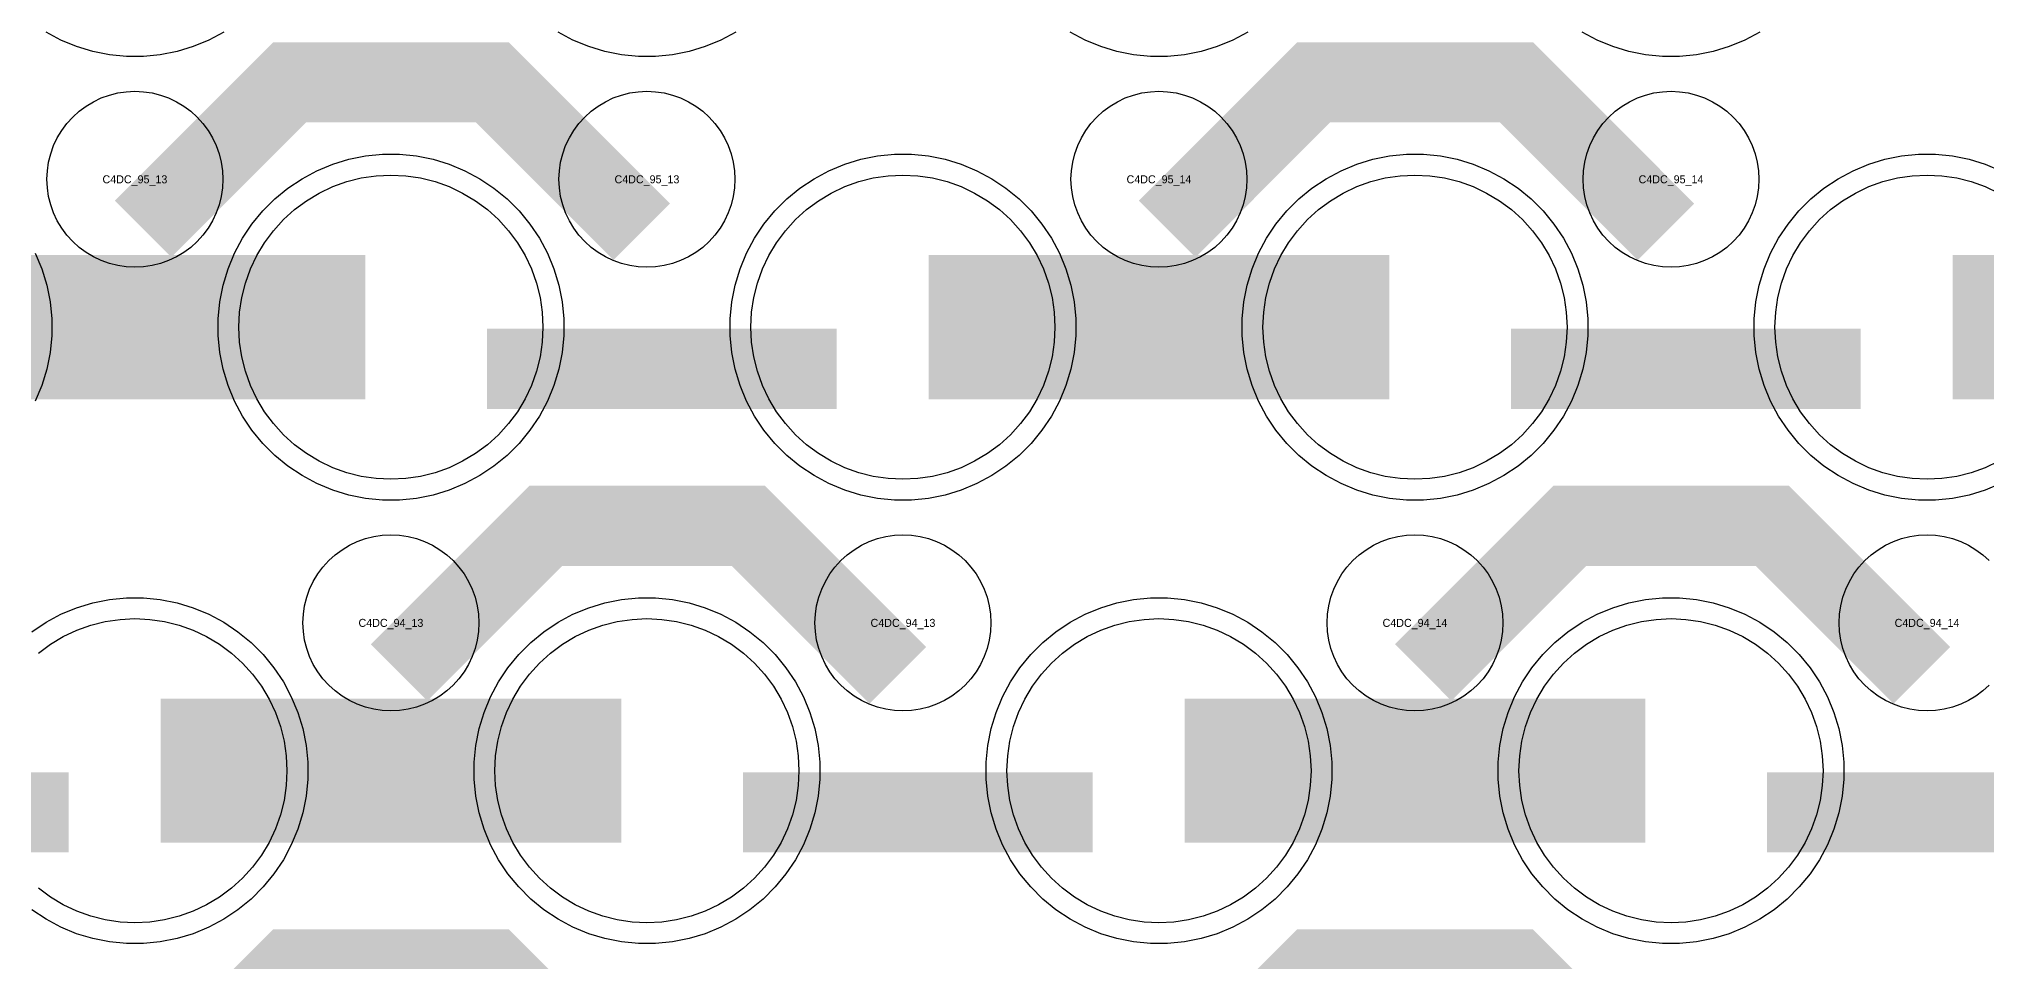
# Model space of a CAD drawing. Extents: x -11880 to 11880, y -14992 to 14992.
# Drawn here: x -7870 to -7262, y -1874 to -1586 of the extents above; entities that cross this region are included whole.
import ezdxf
from ezdxf.enums import TextEntityAlignment as Align

# ---------------------------------------------------------------- set-up
doc = ezdxf.new("R2010")
doc.units = 0
doc.header["$MEASUREMENT"] = 0
for name, color, linetype in [('GDS_775_DT_237', 138, 'CONTINUOUS'), ('RDL1_FS', 34, 'CONTINUOUS'), ('RDL_BS', 160, 'CONTINUOUS')]:
    doc.layers.add(name, color=color, linetype=linetype)

msp = doc.modelspace()

# ---------------------------------------------------------------- linework, layer by layer
at = {"layer": 'RDL1_FS'}
for points in [[(-7760, -1723.489), (-7764.657, -1723.26), (-7769.268, -1722.576), (-7773.791, -1721.444), (-7778.181, -1719.872), (-7782.395, -1717.88), (-7786.395, -1715.482), (-7790.14, -1712.704), (-7793.594, -1709.574), (-7796.724, -1706.12), (-7799.502, -1702.375), (-7801.9, -1698.375), (-7803.892, -1694.161), (-7805.464, -1689.771), (-7806.596, -1685.248), (-7807.28, -1680.637), (-7807.509, -1675.98), (-7807.28, -1671.323), (-7806.596, -1666.712), (-7805.464, -1662.189), (-7803.892, -1657.799), (-7801.9, -1653.585), (-7799.502, -1649.585), (-7796.724, -1645.84), (-7793.594, -1642.386), (-7790.14, -1639.256), (-7786.395, -1636.478), (-7782.395, -1634.08), (-7778.181, -1632.088), (-7773.791, -1630.516), (-7769.268, -1629.384), (-7764.657, -1628.7), (-7760, -1628.471), (-7755.343, -1628.7), (-7750.732, -1629.384), (-7746.209, -1630.516), (-7741.819, -1632.088), (-7737.605, -1634.08), (-7733.605, -1636.478), (-7729.86, -1639.256), (-7726.406, -1642.386), (-7723.276, -1645.84), (-7720.498, -1649.585), (-7718.1, -1653.585), (-7716.108, -1657.799), (-7714.536, -1662.189), (-7713.404, -1666.712), (-7712.72, -1671.323), (-7712.491, -1675.98), (-7712.72, -1680.637), (-7713.404, -1685.248), (-7714.536, -1689.771), (-7716.108, -1694.161), (-7718.1, -1698.375), (-7720.498, -1702.375), (-7723.276, -1706.12), (-7726.406, -1709.574), (-7729.86, -1712.704), (-7733.605, -1715.482), (-7737.605, -1717.88), (-7741.819, -1719.872), (-7746.209, -1721.444), (-7750.732, -1722.576), (-7755.343, -1723.26)], [(-7600, -1723.489), (-7604.657, -1723.26), (-7609.268, -1722.576), (-7613.791, -1721.444), (-7618.181, -1719.872), (-7622.395, -1717.88), (-7626.395, -1715.482), (-7630.14, -1712.704), (-7633.594, -1709.574), (-7636.724, -1706.12), (-7639.502, -1702.375), (-7641.9, -1698.375), (-7643.892, -1694.161), (-7645.464, -1689.771), (-7646.596, -1685.248), (-7647.28, -1680.637), (-7647.509, -1675.98), (-7647.28, -1671.323), (-7646.596, -1666.712), (-7645.464, -1662.189), (-7643.892, -1657.799), (-7641.9, -1653.585), (-7639.502, -1649.585), (-7636.724, -1645.84), (-7633.594, -1642.386), (-7630.14, -1639.256), (-7626.395, -1636.478), (-7622.395, -1634.08), (-7618.181, -1632.088), (-7613.791, -1630.516), (-7609.268, -1629.384), (-7604.657, -1628.7), (-7600, -1628.471), (-7595.343, -1628.7), (-7590.732, -1629.384), (-7586.209, -1630.516), (-7581.819, -1632.088), (-7577.605, -1634.08), (-7573.605, -1636.478), (-7569.86, -1639.256), (-7566.406, -1642.386), (-7563.276, -1645.84), (-7560.498, -1649.585), (-7558.1, -1653.585), (-7556.108, -1657.799), (-7554.536, -1662.189), (-7553.404, -1666.712), (-7552.72, -1671.323), (-7552.491, -1675.98), (-7552.72, -1680.637), (-7553.404, -1685.248), (-7554.536, -1689.771), (-7556.108, -1694.161), (-7558.1, -1698.375), (-7560.498, -1702.375), (-7563.276, -1706.12), (-7566.406, -1709.574), (-7569.86, -1712.704), (-7573.605, -1715.482), (-7577.605, -1717.88), (-7581.819, -1719.872), (-7586.209, -1721.444), (-7590.732, -1722.576), (-7595.343, -1723.26)], [(-7440, -1723.489), (-7444.657, -1723.26), (-7449.268, -1722.576), (-7453.791, -1721.444), (-7458.181, -1719.872), (-7462.395, -1717.88), (-7466.395, -1715.482), (-7470.14, -1712.704), (-7473.594, -1709.574), (-7476.724, -1706.12), (-7479.502, -1702.375), (-7481.9, -1698.375), (-7483.892, -1694.161), (-7485.464, -1689.771), (-7486.596, -1685.248), (-7487.28, -1680.637), (-7487.509, -1675.98), (-7487.28, -1671.323), (-7486.596, -1666.712), (-7485.464, -1662.189), (-7483.892, -1657.799), (-7481.9, -1653.585), (-7479.502, -1649.585), (-7476.724, -1645.84), (-7473.594, -1642.386), (-7470.14, -1639.256), (-7466.395, -1636.478), (-7462.395, -1634.08), (-7458.181, -1632.088), (-7453.791, -1630.516), (-7449.268, -1629.384), (-7444.657, -1628.7), (-7440, -1628.471), (-7435.343, -1628.7), (-7430.732, -1629.384), (-7426.209, -1630.516), (-7421.819, -1632.088), (-7417.605, -1634.08), (-7413.605, -1636.478), (-7409.86, -1639.256), (-7406.406, -1642.386), (-7403.276, -1645.84), (-7400.498, -1649.585), (-7398.1, -1653.585), (-7396.108, -1657.799), (-7394.536, -1662.189), (-7393.404, -1666.712), (-7392.72, -1671.323), (-7392.491, -1675.98), (-7392.72, -1680.637), (-7393.404, -1685.248), (-7394.536, -1689.771), (-7396.108, -1694.161), (-7398.1, -1698.375), (-7400.498, -1702.375), (-7403.276, -1706.12), (-7406.406, -1709.574), (-7409.86, -1712.704), (-7413.605, -1715.482), (-7417.605, -1717.88), (-7421.819, -1719.872), (-7426.209, -1721.444), (-7430.732, -1722.576), (-7435.343, -1723.26)]]:
    msp.add_lwpolyline(points, close=True, dxfattribs=at)
msp.add_lwpolyline([(-7257.605, -1717.88), (-7261.819, -1719.872), (-7266.209, -1721.444), (-7270.732, -1722.576), (-7275.343, -1723.26), (-7280, -1723.489), (-7284.657, -1723.26), (-7289.268, -1722.576), (-7293.791, -1721.444), (-7298.181, -1719.872), (-7302.395, -1717.88), (-7306.395, -1715.482), (-7310.14, -1712.704), (-7313.594, -1709.574), (-7316.724, -1706.12), (-7319.502, -1702.375), (-7321.9, -1698.375), (-7323.892, -1694.161), (-7325.464, -1689.771), (-7326.596, -1685.248), (-7327.28, -1680.637), (-7327.509, -1675.98), (-7327.28, -1671.323), (-7326.596, -1666.712), (-7325.464, -1662.189), (-7323.892, -1657.799), (-7321.9, -1653.585), (-7319.502, -1649.585), (-7316.724, -1645.84), (-7313.594, -1642.386), (-7310.14, -1639.256), (-7306.395, -1636.478), (-7302.395, -1634.08), (-7298.181, -1632.088), (-7293.791, -1630.516), (-7289.268, -1629.384), (-7284.657, -1628.7), (-7280, -1628.471), (-7275.343, -1628.7), (-7270.732, -1629.384), (-7266.209, -1630.516), (-7261.819, -1632.088), (-7257.605, -1634.08)], dxfattribs=at)
for points in [[(-7911.998, -1675.98, 45, 45, 0), (-7839.998, -1675.98, 45, 45, 0)], [(-7839.998, -1675.98, 45, 45, 0), (-7767.998, -1675.98, 45, 45, 0)], [(-7591.998, -1675.98, 45, 45, 0), (-7519.998, -1675.98, 45, 45, 0)], [(-7519.998, -1675.98, 45, 45, 0), (-7447.998, -1675.98, 45, 45, 0)], [(-7271.998, -1675.98, 45, 45, 0), (-7199.998, -1675.98, 45, 45, 0)]]:
    msp.add_lwpolyline(points, format="xyseb", dxfattribs=at)
at = {"layer": 'RDL1_FS', "color": 11, "true_color": 0xf27172}
msp.add_lwpolyline([(-7870.14, -1777.816), (-7866.395, -1775.038), (-7862.395, -1772.64), (-7858.181, -1770.648), (-7853.791, -1769.076), (-7849.268, -1767.944), (-7844.657, -1767.26), (-7840, -1767.031), (-7835.343, -1767.26), (-7830.732, -1767.944), (-7826.209, -1769.076), (-7821.819, -1770.648), (-7817.605, -1772.64), (-7813.605, -1775.038), (-7809.86, -1777.816), (-7806.406, -1780.946), (-7803.276, -1784.4), (-7800.498, -1788.145), (-7798.1, -1792.145), (-7796.108, -1796.359), (-7794.536, -1800.749), (-7793.404, -1805.272), (-7792.72, -1809.883), (-7792.491, -1814.54), (-7792.72, -1819.197), (-7793.404, -1823.808), (-7794.536, -1828.331), (-7796.108, -1832.721), (-7798.1, -1836.935), (-7800.498, -1840.935), (-7803.276, -1844.68), (-7806.406, -1848.134), (-7809.86, -1851.264), (-7813.605, -1854.042), (-7817.605, -1856.44), (-7821.819, -1858.432), (-7826.209, -1860.004), (-7830.732, -1861.136), (-7835.343, -1861.82), (-7840, -1862.049), (-7844.657, -1861.82), (-7849.268, -1861.136), (-7853.791, -1860.004), (-7858.181, -1858.432), (-7862.395, -1856.44), (-7866.395, -1854.042), (-7870.14, -1851.264)], dxfattribs=at)
for points in [[(-7680, -1862.049), (-7684.657, -1861.82), (-7689.268, -1861.136), (-7693.791, -1860.004), (-7698.181, -1858.432), (-7702.395, -1856.44), (-7706.395, -1854.042), (-7710.14, -1851.264), (-7713.594, -1848.134), (-7716.724, -1844.68), (-7719.502, -1840.935), (-7721.9, -1836.935), (-7723.892, -1832.721), (-7725.464, -1828.331), (-7726.596, -1823.808), (-7727.28, -1819.197), (-7727.509, -1814.54), (-7727.28, -1809.883), (-7726.596, -1805.272), (-7725.464, -1800.749), (-7723.892, -1796.359), (-7721.9, -1792.145), (-7719.502, -1788.145), (-7716.724, -1784.4), (-7713.594, -1780.946), (-7710.14, -1777.816), (-7706.395, -1775.038), (-7702.395, -1772.64), (-7698.181, -1770.648), (-7693.791, -1769.076), (-7689.268, -1767.944), (-7684.657, -1767.26), (-7680, -1767.031), (-7675.343, -1767.26), (-7670.732, -1767.944), (-7666.209, -1769.076), (-7661.819, -1770.648), (-7657.605, -1772.64), (-7653.605, -1775.038), (-7649.86, -1777.816), (-7646.406, -1780.946), (-7643.276, -1784.4), (-7640.498, -1788.145), (-7638.1, -1792.145), (-7636.108, -1796.359), (-7634.536, -1800.749), (-7633.404, -1805.272), (-7632.72, -1809.883), (-7632.491, -1814.54), (-7632.72, -1819.197), (-7633.404, -1823.808), (-7634.536, -1828.331), (-7636.108, -1832.721), (-7638.1, -1836.935), (-7640.498, -1840.935), (-7643.276, -1844.68), (-7646.406, -1848.134), (-7649.86, -1851.264), (-7653.605, -1854.042), (-7657.605, -1856.44), (-7661.819, -1858.432), (-7666.209, -1860.004), (-7670.732, -1861.136), (-7675.343, -1861.82)], [(-7520, -1862.049), (-7524.657, -1861.82), (-7529.268, -1861.136), (-7533.791, -1860.004), (-7538.181, -1858.432), (-7542.395, -1856.44), (-7546.395, -1854.042), (-7550.14, -1851.264), (-7553.594, -1848.134), (-7556.724, -1844.68), (-7559.502, -1840.935), (-7561.9, -1836.935), (-7563.892, -1832.721), (-7565.464, -1828.331), (-7566.596, -1823.808), (-7567.28, -1819.197), (-7567.509, -1814.54), (-7567.28, -1809.883), (-7566.596, -1805.272), (-7565.464, -1800.749), (-7563.892, -1796.359), (-7561.9, -1792.145), (-7559.502, -1788.145), (-7556.724, -1784.4), (-7553.594, -1780.946), (-7550.14, -1777.816), (-7546.395, -1775.038), (-7542.395, -1772.64), (-7538.181, -1770.648), (-7533.791, -1769.076), (-7529.268, -1767.944), (-7524.657, -1767.26), (-7520, -1767.031), (-7515.343, -1767.26), (-7510.732, -1767.944), (-7506.209, -1769.076), (-7501.819, -1770.648), (-7497.605, -1772.64), (-7493.605, -1775.038), (-7489.86, -1777.816), (-7486.406, -1780.946), (-7483.276, -1784.4), (-7480.498, -1788.145), (-7478.1, -1792.145), (-7476.108, -1796.359), (-7474.536, -1800.749), (-7473.404, -1805.272), (-7472.72, -1809.883), (-7472.491, -1814.54), (-7472.72, -1819.197), (-7473.404, -1823.808), (-7474.536, -1828.331), (-7476.108, -1832.721), (-7478.1, -1836.935), (-7480.498, -1840.935), (-7483.276, -1844.68), (-7486.406, -1848.134), (-7489.86, -1851.264), (-7493.605, -1854.042), (-7497.605, -1856.44), (-7501.819, -1858.432), (-7506.209, -1860.004), (-7510.732, -1861.136), (-7515.343, -1861.82)], [(-7360, -1862.049), (-7364.657, -1861.82), (-7369.268, -1861.136), (-7373.791, -1860.004), (-7378.181, -1858.432), (-7382.395, -1856.44), (-7386.395, -1854.042), (-7390.14, -1851.264), (-7393.594, -1848.134), (-7396.724, -1844.68), (-7399.502, -1840.935), (-7401.9, -1836.935), (-7403.892, -1832.721), (-7405.464, -1828.331), (-7406.596, -1823.808), (-7407.28, -1819.197), (-7407.509, -1814.54), (-7407.28, -1809.883), (-7406.596, -1805.272), (-7405.464, -1800.749), (-7403.892, -1796.359), (-7401.9, -1792.145), (-7399.502, -1788.145), (-7396.724, -1784.4), (-7393.594, -1780.946), (-7390.14, -1777.816), (-7386.395, -1775.038), (-7382.395, -1772.64), (-7378.181, -1770.648), (-7373.791, -1769.076), (-7369.268, -1767.944), (-7364.657, -1767.26), (-7360, -1767.031), (-7355.343, -1767.26), (-7350.732, -1767.944), (-7346.209, -1769.076), (-7341.819, -1770.648), (-7337.605, -1772.64), (-7333.605, -1775.038), (-7329.86, -1777.816), (-7326.406, -1780.946), (-7323.276, -1784.4), (-7320.498, -1788.145), (-7318.1, -1792.145), (-7316.108, -1796.359), (-7314.536, -1800.749), (-7313.404, -1805.272), (-7312.72, -1809.883), (-7312.491, -1814.54), (-7312.72, -1819.197), (-7313.404, -1823.808), (-7314.536, -1828.331), (-7316.108, -1832.721), (-7318.1, -1836.935), (-7320.498, -1840.935), (-7323.276, -1844.68), (-7326.406, -1848.134), (-7329.86, -1851.264), (-7333.605, -1854.042), (-7337.605, -1856.44), (-7341.819, -1858.432), (-7346.209, -1860.004), (-7350.732, -1861.136), (-7355.343, -1861.82)]]:
    msp.add_lwpolyline(points, close=True, dxfattribs=at)
for points in [[(-7831.998, -1814.54, 45, 45, 0), (-7759.998, -1814.54, 45, 45, 0)], [(-7759.998, -1814.54, 45, 45, 0), (-7687.998, -1814.54, 45, 45, 0)], [(-7511.998, -1814.54, 45, 45, 0), (-7439.998, -1814.54, 45, 45, 0)], [(-7439.998, -1814.54, 45, 45, 0), (-7367.998, -1814.54, 45, 45, 0)]]:
    msp.add_lwpolyline(points, format="xyseb", dxfattribs=at)
at = {"layer": 'RDL_BS'}
for points in [[(-7812.223, -1583.798), (-7816.885, -1586.29), (-7821.795, -1588.321), (-7826.835, -1589.852), (-7832.062, -1590.898), (-7837.356, -1591.415), (-7842.644, -1591.415), (-7847.938, -1590.898), (-7853.165, -1589.852), (-7858.205, -1588.321), (-7863.115, -1586.29), (-7867.777, -1583.798)], [(-7652.223, -1583.798), (-7656.885, -1586.29), (-7661.795, -1588.321), (-7666.835, -1589.852), (-7672.062, -1590.898), (-7677.356, -1591.415), (-7682.644, -1591.415), (-7687.938, -1590.898), (-7693.165, -1589.852), (-7698.205, -1588.321), (-7703.115, -1586.29), (-7707.777, -1583.798)], [(-7492.223, -1583.798), (-7496.885, -1586.29), (-7501.795, -1588.321), (-7506.835, -1589.852), (-7512.062, -1590.898), (-7517.356, -1591.415), (-7522.644, -1591.415), (-7527.938, -1590.898), (-7533.165, -1589.852), (-7538.205, -1588.321), (-7543.115, -1586.29), (-7547.777, -1583.798)], [(-7332.223, -1583.798), (-7336.885, -1586.29), (-7341.795, -1588.321), (-7346.835, -1589.852), (-7352.062, -1590.898), (-7357.356, -1591.415), (-7362.644, -1591.415), (-7367.938, -1590.898), (-7373.165, -1589.852), (-7378.205, -1588.321), (-7383.115, -1586.29), (-7387.777, -1583.798)], [(-7256.885, -1724.855), (-7261.795, -1726.886), (-7266.835, -1728.417), (-7272.062, -1729.463), (-7277.356, -1729.98), (-7282.644, -1729.98), (-7287.938, -1729.463), (-7293.165, -1728.417), (-7298.205, -1726.886), (-7303.115, -1724.855), (-7307.777, -1722.363), (-7312.191, -1719.416), (-7316.292, -1716.054), (-7320.074, -1712.272), (-7323.436, -1708.171), (-7326.383, -1703.757), (-7328.875, -1699.095), (-7330.906, -1694.185), (-7332.437, -1689.145), (-7333.483, -1683.918), (-7334, -1678.624), (-7334, -1673.336), (-7333.483, -1668.042), (-7332.437, -1662.815), (-7330.906, -1657.775), (-7328.875, -1652.865), (-7326.383, -1648.203), (-7323.436, -1643.789), (-7320.074, -1639.688), (-7316.292, -1635.906), (-7312.191, -1632.544), (-7307.777, -1629.597), (-7303.115, -1627.105), (-7298.205, -1625.074), (-7293.165, -1623.543), (-7287.938, -1622.497), (-7282.644, -1621.98), (-7277.356, -1621.98), (-7272.062, -1622.497), (-7266.835, -1623.543), (-7261.795, -1625.074), (-7256.885, -1627.105)], [(-7871.125, -1652.865), (-7869.094, -1657.775), (-7867.563, -1662.815), (-7866.517, -1668.042), (-7866, -1673.336), (-7866, -1678.624), (-7866.517, -1683.918), (-7867.563, -1689.145), (-7869.094, -1694.185), (-7871.125, -1699.095)], [(-7260.558, -1787.794), (-7262.557, -1789.606), (-7264.72, -1791.209), (-7267.044, -1792.602), (-7269.481, -1793.754), (-7272.016, -1794.661), (-7274.635, -1795.318), (-7277.307, -1795.714), (-7280, -1795.846), (-7282.693, -1795.714), (-7285.365, -1795.318), (-7287.984, -1794.661), (-7290.519, -1793.754), (-7292.956, -1792.602), (-7295.28, -1791.209), (-7297.443, -1789.606), (-7299.442, -1787.794), (-7301.254, -1785.795), (-7302.857, -1783.632), (-7304.25, -1781.308), (-7305.402, -1778.871), (-7306.309, -1776.336), (-7306.966, -1773.717), (-7307.362, -1771.045), (-7307.494, -1768.352), (-7307.362, -1765.659), (-7306.966, -1762.987), (-7306.309, -1760.368), (-7305.402, -1757.833), (-7304.25, -1755.396), (-7302.857, -1753.072), (-7301.254, -1750.909), (-7299.442, -1748.91), (-7297.443, -1747.098), (-7295.28, -1745.495), (-7292.956, -1744.102), (-7290.519, -1742.95), (-7287.984, -1742.043), (-7285.365, -1741.386), (-7282.693, -1740.99), (-7280, -1740.858), (-7277.307, -1740.99), (-7274.635, -1741.386), (-7272.016, -1742.043), (-7269.481, -1742.95), (-7267.044, -1744.102), (-7264.72, -1745.495), (-7262.557, -1747.098), (-7260.558, -1748.91)]]:
    msp.add_lwpolyline(points, dxfattribs=at)
for points in [[(-7837.438, -1645.294, 25, 25, 0), (-7791.623, -1599.479, 25, 25, 0), (-7758.07, -1599.479, 25, 25, 0)], [(-7681.599, -1646.193, 25, 25, 0), (-7728.313, -1599.479, 25, 25, 0), (-7758.071, -1599.479, 25, 25, 0)], [(-7517.438, -1645.294, 25, 25, 0), (-7471.623, -1599.479, 25, 25, 0), (-7438.07, -1599.479, 25, 25, 0)], [(-7361.599, -1646.193, 25, 25, 0), (-7408.313, -1599.479, 25, 25, 0), (-7438.071, -1599.479, 25, 25, 0)], [(-7729.984, -1688.993, 25, 25, 0), (-7620.719, -1688.993, 25, 25, 0)], [(-7409.984, -1688.993, 25, 25, 0), (-7300.719, -1688.993, 25, 25, 0)], [(-7757.438, -1783.854, 25, 25, 0), (-7711.623, -1738.039, 25, 25, 0), (-7678.07, -1738.039, 25, 25, 0)], [(-7601.599, -1784.753, 25, 25, 0), (-7648.313, -1738.039, 25, 25, 0), (-7678.071, -1738.039, 25, 25, 0)], [(-7437.438, -1783.854, 25, 25, 0), (-7391.623, -1738.039, 25, 25, 0), (-7358.07, -1738.039, 25, 25, 0)], [(-7281.599, -1784.753, 25, 25, 0), (-7328.313, -1738.039, 25, 25, 0), (-7358.071, -1738.039, 25, 25, 0)], [(-7837.438, -1922.419, 25, 25, 0), (-7791.623, -1876.604, 25, 25, 0), (-7758.07, -1876.604, 25, 25, 0)], [(-7681.599, -1923.318, 25, 25, 0), (-7728.313, -1876.604, 25, 25, 0), (-7758.071, -1876.604, 25, 25, 0)], [(-7517.438, -1922.419, 25, 25, 0), (-7471.623, -1876.604, 25, 25, 0), (-7438.07, -1876.604, 25, 25, 0)], [(-7361.599, -1923.318, 25, 25, 0), (-7408.313, -1876.604, 25, 25, 0), (-7438.071, -1876.604, 25, 25, 0)]]:
    msp.add_lwpolyline(points, format="xyseb", dxfattribs=at)
for points in [[(-7840, -1657.286), (-7842.693, -1657.154), (-7845.365, -1656.758), (-7847.984, -1656.101), (-7850.519, -1655.194), (-7852.956, -1654.042), (-7855.28, -1652.649), (-7857.443, -1651.046), (-7859.442, -1649.234), (-7861.254, -1647.235), (-7862.857, -1645.072), (-7864.25, -1642.748), (-7865.402, -1640.311), (-7866.309, -1637.776), (-7866.966, -1635.157), (-7867.362, -1632.485), (-7867.494, -1629.792), (-7867.362, -1627.099), (-7866.966, -1624.427), (-7866.309, -1621.808), (-7865.402, -1619.273), (-7864.25, -1616.836), (-7862.857, -1614.512), (-7861.254, -1612.349), (-7859.442, -1610.35), (-7857.443, -1608.538), (-7855.28, -1606.935), (-7852.956, -1605.542), (-7850.519, -1604.39), (-7847.984, -1603.483), (-7845.365, -1602.826), (-7842.693, -1602.43), (-7840, -1602.298), (-7837.307, -1602.43), (-7834.635, -1602.826), (-7832.016, -1603.483), (-7829.481, -1604.39), (-7827.044, -1605.542), (-7824.72, -1606.935), (-7822.557, -1608.538), (-7820.558, -1610.35), (-7818.746, -1612.349), (-7817.143, -1614.512), (-7815.75, -1616.836), (-7814.598, -1619.273), (-7813.691, -1621.808), (-7813.034, -1624.427), (-7812.638, -1627.099), (-7812.506, -1629.792), (-7812.638, -1632.485), (-7813.034, -1635.157), (-7813.691, -1637.776), (-7814.598, -1640.311), (-7815.75, -1642.748), (-7817.143, -1645.072), (-7818.746, -1647.235), (-7820.558, -1649.234), (-7822.557, -1651.046), (-7824.72, -1652.649), (-7827.044, -1654.042), (-7829.481, -1655.194), (-7832.016, -1656.101), (-7834.635, -1656.758), (-7837.307, -1657.154)], [(-7680, -1657.286), (-7682.693, -1657.154), (-7685.365, -1656.758), (-7687.984, -1656.101), (-7690.519, -1655.194), (-7692.956, -1654.042), (-7695.28, -1652.649), (-7697.443, -1651.046), (-7699.442, -1649.234), (-7701.254, -1647.235), (-7702.857, -1645.072), (-7704.25, -1642.748), (-7705.402, -1640.311), (-7706.309, -1637.776), (-7706.966, -1635.157), (-7707.362, -1632.485), (-7707.494, -1629.792), (-7707.362, -1627.099), (-7706.966, -1624.427), (-7706.309, -1621.808), (-7705.402, -1619.273), (-7704.25, -1616.836), (-7702.857, -1614.512), (-7701.254, -1612.349), (-7699.442, -1610.35), (-7697.443, -1608.538), (-7695.28, -1606.935), (-7692.956, -1605.542), (-7690.519, -1604.39), (-7687.984, -1603.483), (-7685.365, -1602.826), (-7682.693, -1602.43), (-7680, -1602.298), (-7677.307, -1602.43), (-7674.635, -1602.826), (-7672.016, -1603.483), (-7669.481, -1604.39), (-7667.044, -1605.542), (-7664.72, -1606.935), (-7662.557, -1608.538), (-7660.558, -1610.35), (-7658.746, -1612.349), (-7657.143, -1614.512), (-7655.75, -1616.836), (-7654.598, -1619.273), (-7653.691, -1621.808), (-7653.034, -1624.427), (-7652.638, -1627.099), (-7652.506, -1629.792), (-7652.638, -1632.485), (-7653.034, -1635.157), (-7653.691, -1637.776), (-7654.598, -1640.311), (-7655.75, -1642.748), (-7657.143, -1645.072), (-7658.746, -1647.235), (-7660.558, -1649.234), (-7662.557, -1651.046), (-7664.72, -1652.649), (-7667.044, -1654.042), (-7669.481, -1655.194), (-7672.016, -1656.101), (-7674.635, -1656.758), (-7677.307, -1657.154)], [(-7520, -1657.286), (-7522.693, -1657.154), (-7525.365, -1656.758), (-7527.984, -1656.101), (-7530.519, -1655.194), (-7532.956, -1654.042), (-7535.28, -1652.649), (-7537.443, -1651.046), (-7539.442, -1649.234), (-7541.254, -1647.235), (-7542.857, -1645.072), (-7544.25, -1642.748), (-7545.402, -1640.311), (-7546.309, -1637.776), (-7546.966, -1635.157), (-7547.362, -1632.485), (-7547.494, -1629.792), (-7547.362, -1627.099), (-7546.966, -1624.427), (-7546.309, -1621.808), (-7545.402, -1619.273), (-7544.25, -1616.836), (-7542.857, -1614.512), (-7541.254, -1612.349), (-7539.442, -1610.35), (-7537.443, -1608.538), (-7535.28, -1606.935), (-7532.956, -1605.542), (-7530.519, -1604.39), (-7527.984, -1603.483), (-7525.365, -1602.826), (-7522.693, -1602.43), (-7520, -1602.298), (-7517.307, -1602.43), (-7514.635, -1602.826), (-7512.016, -1603.483), (-7509.481, -1604.39), (-7507.044, -1605.542), (-7504.72, -1606.935), (-7502.557, -1608.538), (-7500.558, -1610.35), (-7498.746, -1612.349), (-7497.143, -1614.512), (-7495.75, -1616.836), (-7494.598, -1619.273), (-7493.691, -1621.808), (-7493.034, -1624.427), (-7492.638, -1627.099), (-7492.506, -1629.792), (-7492.638, -1632.485), (-7493.034, -1635.157), (-7493.691, -1637.776), (-7494.598, -1640.311), (-7495.75, -1642.748), (-7497.143, -1645.072), (-7498.746, -1647.235), (-7500.558, -1649.234), (-7502.557, -1651.046), (-7504.72, -1652.649), (-7507.044, -1654.042), (-7509.481, -1655.194), (-7512.016, -1656.101), (-7514.635, -1656.758), (-7517.307, -1657.154)], [(-7360, -1657.286), (-7362.693, -1657.154), (-7365.365, -1656.758), (-7367.984, -1656.101), (-7370.519, -1655.194), (-7372.956, -1654.042), (-7375.28, -1652.649), (-7377.443, -1651.046), (-7379.442, -1649.234), (-7381.254, -1647.235), (-7382.857, -1645.072), (-7384.25, -1642.748), (-7385.402, -1640.311), (-7386.309, -1637.776), (-7386.966, -1635.157), (-7387.362, -1632.485), (-7387.494, -1629.792), (-7387.362, -1627.099), (-7386.966, -1624.427), (-7386.309, -1621.808), (-7385.402, -1619.273), (-7384.25, -1616.836), (-7382.857, -1614.512), (-7381.254, -1612.349), (-7379.442, -1610.35), (-7377.443, -1608.538), (-7375.28, -1606.935), (-7372.956, -1605.542), (-7370.519, -1604.39), (-7367.984, -1603.483), (-7365.365, -1602.826), (-7362.693, -1602.43), (-7360, -1602.298), (-7357.307, -1602.43), (-7354.635, -1602.826), (-7352.016, -1603.483), (-7349.481, -1604.39), (-7347.044, -1605.542), (-7344.72, -1606.935), (-7342.557, -1608.538), (-7340.558, -1610.35), (-7338.746, -1612.349), (-7337.143, -1614.512), (-7335.75, -1616.836), (-7334.598, -1619.273), (-7333.691, -1621.808), (-7333.034, -1624.427), (-7332.638, -1627.099), (-7332.506, -1629.792), (-7332.638, -1632.485), (-7333.034, -1635.157), (-7333.691, -1637.776), (-7334.598, -1640.311), (-7335.75, -1642.748), (-7337.143, -1645.072), (-7338.746, -1647.235), (-7340.558, -1649.234), (-7342.557, -1651.046), (-7344.72, -1652.649), (-7347.044, -1654.042), (-7349.481, -1655.194), (-7352.016, -1656.101), (-7354.635, -1656.758), (-7357.307, -1657.154)], [(-7762.644, -1729.98), (-7767.938, -1729.463), (-7773.165, -1728.417), (-7778.205, -1726.886), (-7783.115, -1724.855), (-7787.777, -1722.363), (-7792.191, -1719.416), (-7796.292, -1716.054), (-7800.074, -1712.272), (-7803.436, -1708.171), (-7806.383, -1703.757), (-7808.875, -1699.095), (-7810.906, -1694.185), (-7812.437, -1689.145), (-7813.483, -1683.918), (-7814, -1678.624), (-7814, -1673.336), (-7813.483, -1668.042), (-7812.437, -1662.815), (-7810.906, -1657.775), (-7808.875, -1652.865), (-7806.383, -1648.203), (-7803.436, -1643.789), (-7800.074, -1639.688), (-7796.292, -1635.906), (-7792.191, -1632.544), (-7787.777, -1629.597), (-7783.115, -1627.105), (-7778.205, -1625.074), (-7773.165, -1623.543), (-7767.938, -1622.497), (-7762.644, -1621.98), (-7757.356, -1621.98), (-7752.062, -1622.497), (-7746.835, -1623.543), (-7741.795, -1625.074), (-7736.885, -1627.105), (-7732.223, -1629.597), (-7727.809, -1632.544), (-7723.708, -1635.906), (-7719.926, -1639.688), (-7716.564, -1643.789), (-7713.617, -1648.203), (-7711.125, -1652.865), (-7709.094, -1657.775), (-7707.563, -1662.815), (-7706.517, -1668.042), (-7706, -1673.336), (-7706, -1678.624), (-7706.517, -1683.918), (-7707.563, -1689.145), (-7709.094, -1694.185), (-7711.125, -1699.095), (-7713.617, -1703.757), (-7716.564, -1708.171), (-7719.926, -1712.272), (-7723.708, -1716.054), (-7727.809, -1719.416), (-7732.223, -1722.363), (-7736.885, -1724.855), (-7741.795, -1726.886), (-7746.835, -1728.417), (-7752.062, -1729.463), (-7757.356, -1729.98)], [(-7602.644, -1729.98), (-7607.938, -1729.463), (-7613.165, -1728.417), (-7618.205, -1726.886), (-7623.115, -1724.855), (-7627.777, -1722.363), (-7632.191, -1719.416), (-7636.292, -1716.054), (-7640.074, -1712.272), (-7643.436, -1708.171), (-7646.383, -1703.757), (-7648.875, -1699.095), (-7650.906, -1694.185), (-7652.437, -1689.145), (-7653.483, -1683.918), (-7654, -1678.624), (-7654, -1673.336), (-7653.483, -1668.042), (-7652.437, -1662.815), (-7650.906, -1657.775), (-7648.875, -1652.865), (-7646.383, -1648.203), (-7643.436, -1643.789), (-7640.074, -1639.688), (-7636.292, -1635.906), (-7632.191, -1632.544), (-7627.777, -1629.597), (-7623.115, -1627.105), (-7618.205, -1625.074), (-7613.165, -1623.543), (-7607.938, -1622.497), (-7602.644, -1621.98), (-7597.356, -1621.98), (-7592.062, -1622.497), (-7586.835, -1623.543), (-7581.795, -1625.074), (-7576.885, -1627.105), (-7572.223, -1629.597), (-7567.809, -1632.544), (-7563.708, -1635.906), (-7559.926, -1639.688), (-7556.564, -1643.789), (-7553.617, -1648.203), (-7551.125, -1652.865), (-7549.094, -1657.775), (-7547.563, -1662.815), (-7546.517, -1668.042), (-7546, -1673.336), (-7546, -1678.624), (-7546.517, -1683.918), (-7547.563, -1689.145), (-7549.094, -1694.185), (-7551.125, -1699.095), (-7553.617, -1703.757), (-7556.564, -1708.171), (-7559.926, -1712.272), (-7563.708, -1716.054), (-7567.809, -1719.416), (-7572.223, -1722.363), (-7576.885, -1724.855), (-7581.795, -1726.886), (-7586.835, -1728.417), (-7592.062, -1729.463), (-7597.356, -1729.98)], [(-7442.644, -1729.98), (-7447.938, -1729.463), (-7453.165, -1728.417), (-7458.205, -1726.886), (-7463.115, -1724.855), (-7467.777, -1722.363), (-7472.191, -1719.416), (-7476.292, -1716.054), (-7480.074, -1712.272), (-7483.436, -1708.171), (-7486.383, -1703.757), (-7488.875, -1699.095), (-7490.906, -1694.185), (-7492.437, -1689.145), (-7493.483, -1683.918), (-7494, -1678.624), (-7494, -1673.336), (-7493.483, -1668.042), (-7492.437, -1662.815), (-7490.906, -1657.775), (-7488.875, -1652.865), (-7486.383, -1648.203), (-7483.436, -1643.789), (-7480.074, -1639.688), (-7476.292, -1635.906), (-7472.191, -1632.544), (-7467.777, -1629.597), (-7463.115, -1627.105), (-7458.205, -1625.074), (-7453.165, -1623.543), (-7447.938, -1622.497), (-7442.644, -1621.98), (-7437.356, -1621.98), (-7432.062, -1622.497), (-7426.835, -1623.543), (-7421.795, -1625.074), (-7416.885, -1627.105), (-7412.223, -1629.597), (-7407.809, -1632.544), (-7403.708, -1635.906), (-7399.926, -1639.688), (-7396.564, -1643.789), (-7393.617, -1648.203), (-7391.125, -1652.865), (-7389.094, -1657.775), (-7387.563, -1662.815), (-7386.517, -1668.042), (-7386, -1673.336), (-7386, -1678.624), (-7386.517, -1683.918), (-7387.563, -1689.145), (-7389.094, -1694.185), (-7391.125, -1699.095), (-7393.617, -1703.757), (-7396.564, -1708.171), (-7399.926, -1712.272), (-7403.708, -1716.054), (-7407.809, -1719.416), (-7412.223, -1722.363), (-7416.885, -1724.855), (-7421.795, -1726.886), (-7426.835, -1728.417), (-7432.062, -1729.463), (-7437.356, -1729.98)], [(-7760, -1795.846), (-7762.693, -1795.714), (-7765.365, -1795.318), (-7767.984, -1794.661), (-7770.519, -1793.754), (-7772.956, -1792.602), (-7775.28, -1791.209), (-7777.443, -1789.606), (-7779.442, -1787.794), (-7781.254, -1785.795), (-7782.857, -1783.632), (-7784.25, -1781.308), (-7785.402, -1778.871), (-7786.309, -1776.336), (-7786.966, -1773.717), (-7787.362, -1771.045), (-7787.494, -1768.352), (-7787.362, -1765.659), (-7786.966, -1762.987), (-7786.309, -1760.368), (-7785.402, -1757.833), (-7784.25, -1755.396), (-7782.857, -1753.072), (-7781.254, -1750.909), (-7779.442, -1748.91), (-7777.443, -1747.098), (-7775.28, -1745.495), (-7772.956, -1744.102), (-7770.519, -1742.95), (-7767.984, -1742.043), (-7765.365, -1741.386), (-7762.693, -1740.99), (-7760, -1740.858), (-7757.307, -1740.99), (-7754.635, -1741.386), (-7752.016, -1742.043), (-7749.481, -1742.95), (-7747.044, -1744.102), (-7744.72, -1745.495), (-7742.557, -1747.098), (-7740.558, -1748.91), (-7738.746, -1750.909), (-7737.143, -1753.072), (-7735.75, -1755.396), (-7734.598, -1757.833), (-7733.691, -1760.368), (-7733.034, -1762.987), (-7732.638, -1765.659), (-7732.506, -1768.352), (-7732.638, -1771.045), (-7733.034, -1773.717), (-7733.691, -1776.336), (-7734.598, -1778.871), (-7735.75, -1781.308), (-7737.143, -1783.632), (-7738.746, -1785.795), (-7740.558, -1787.794), (-7742.557, -1789.606), (-7744.72, -1791.209), (-7747.044, -1792.602), (-7749.481, -1793.754), (-7752.016, -1794.661), (-7754.635, -1795.318), (-7757.307, -1795.714)], [(-7600, -1795.846), (-7602.693, -1795.714), (-7605.365, -1795.318), (-7607.984, -1794.661), (-7610.519, -1793.754), (-7612.956, -1792.602), (-7615.28, -1791.209), (-7617.443, -1789.606), (-7619.442, -1787.794), (-7621.254, -1785.795), (-7622.857, -1783.632), (-7624.25, -1781.308), (-7625.402, -1778.871), (-7626.309, -1776.336), (-7626.966, -1773.717), (-7627.362, -1771.045), (-7627.494, -1768.352), (-7627.362, -1765.659), (-7626.966, -1762.987), (-7626.309, -1760.368), (-7625.402, -1757.833), (-7624.25, -1755.396), (-7622.857, -1753.072), (-7621.254, -1750.909), (-7619.442, -1748.91), (-7617.443, -1747.098), (-7615.28, -1745.495), (-7612.956, -1744.102), (-7610.519, -1742.95), (-7607.984, -1742.043), (-7605.365, -1741.386), (-7602.693, -1740.99), (-7600, -1740.858), (-7597.307, -1740.99), (-7594.635, -1741.386), (-7592.016, -1742.043), (-7589.481, -1742.95), (-7587.044, -1744.102), (-7584.72, -1745.495), (-7582.557, -1747.098), (-7580.558, -1748.91), (-7578.746, -1750.909), (-7577.143, -1753.072), (-7575.75, -1755.396), (-7574.598, -1757.833), (-7573.691, -1760.368), (-7573.034, -1762.987), (-7572.638, -1765.659), (-7572.506, -1768.352), (-7572.638, -1771.045), (-7573.034, -1773.717), (-7573.691, -1776.336), (-7574.598, -1778.871), (-7575.75, -1781.308), (-7577.143, -1783.632), (-7578.746, -1785.795), (-7580.558, -1787.794), (-7582.557, -1789.606), (-7584.72, -1791.209), (-7587.044, -1792.602), (-7589.481, -1793.754), (-7592.016, -1794.661), (-7594.635, -1795.318), (-7597.307, -1795.714)], [(-7440, -1795.846), (-7442.693, -1795.714), (-7445.365, -1795.318), (-7447.984, -1794.661), (-7450.519, -1793.754), (-7452.956, -1792.602), (-7455.28, -1791.209), (-7457.443, -1789.606), (-7459.442, -1787.794), (-7461.254, -1785.795), (-7462.857, -1783.632), (-7464.25, -1781.308), (-7465.402, -1778.871), (-7466.309, -1776.336), (-7466.966, -1773.717), (-7467.362, -1771.045), (-7467.494, -1768.352), (-7467.362, -1765.659), (-7466.966, -1762.987), (-7466.309, -1760.368), (-7465.402, -1757.833), (-7464.25, -1755.396), (-7462.857, -1753.072), (-7461.254, -1750.909), (-7459.442, -1748.91), (-7457.443, -1747.098), (-7455.28, -1745.495), (-7452.956, -1744.102), (-7450.519, -1742.95), (-7447.984, -1742.043), (-7445.365, -1741.386), (-7442.693, -1740.99), (-7440, -1740.858), (-7437.307, -1740.99), (-7434.635, -1741.386), (-7432.016, -1742.043), (-7429.481, -1742.95), (-7427.044, -1744.102), (-7424.72, -1745.495), (-7422.557, -1747.098), (-7420.558, -1748.91), (-7418.746, -1750.909), (-7417.143, -1753.072), (-7415.75, -1755.396), (-7414.598, -1757.833), (-7413.691, -1760.368), (-7413.034, -1762.987), (-7412.638, -1765.659), (-7412.506, -1768.352), (-7412.638, -1771.045), (-7413.034, -1773.717), (-7413.691, -1776.336), (-7414.598, -1778.871), (-7415.75, -1781.308), (-7417.143, -1783.632), (-7418.746, -1785.795), (-7420.558, -1787.794), (-7422.557, -1789.606), (-7424.72, -1791.209), (-7427.044, -1792.602), (-7429.481, -1793.754), (-7432.016, -1794.661), (-7434.635, -1795.318), (-7437.307, -1795.714)]]:
    msp.add_lwpolyline(points, close=True, dxfattribs=at)
at = {"layer": 'RDL_BS', "color": 11, "true_color": 0xf27172}
msp.add_lwpolyline([(-7872.191, -1771.104), (-7867.777, -1768.157), (-7863.115, -1765.665), (-7858.205, -1763.634), (-7853.165, -1762.103), (-7847.938, -1761.057), (-7842.644, -1760.54), (-7837.356, -1760.54), (-7832.062, -1761.057), (-7826.835, -1762.103), (-7821.795, -1763.634), (-7816.885, -1765.665), (-7812.223, -1768.157), (-7807.809, -1771.104), (-7803.708, -1774.466), (-7799.926, -1778.248), (-7796.564, -1782.349), (-7793.617, -1786.763), (-7791.125, -1791.425), (-7789.094, -1796.335), (-7787.563, -1801.375), (-7786.517, -1806.602), (-7786, -1811.896), (-7786, -1817.184), (-7786.517, -1822.478), (-7787.563, -1827.705), (-7789.094, -1832.745), (-7791.125, -1837.655), (-7793.617, -1842.317), (-7796.564, -1846.731), (-7799.926, -1850.832), (-7803.708, -1854.614), (-7807.809, -1857.976), (-7812.223, -1860.923), (-7816.885, -1863.415), (-7821.795, -1865.446), (-7826.835, -1866.977), (-7832.062, -1868.023), (-7837.356, -1868.54), (-7842.644, -1868.54), (-7847.938, -1868.023), (-7853.165, -1866.977), (-7858.205, -1865.446), (-7863.115, -1863.415), (-7867.777, -1860.923), (-7872.191, -1857.976)], dxfattribs=at)
for points in [[(-7682.644, -1868.54), (-7687.938, -1868.023), (-7693.165, -1866.977), (-7698.205, -1865.446), (-7703.115, -1863.415), (-7707.777, -1860.923), (-7712.191, -1857.976), (-7716.292, -1854.614), (-7720.074, -1850.832), (-7723.436, -1846.731), (-7726.383, -1842.317), (-7728.875, -1837.655), (-7730.906, -1832.745), (-7732.437, -1827.705), (-7733.483, -1822.478), (-7734, -1817.184), (-7734, -1811.896), (-7733.483, -1806.602), (-7732.437, -1801.375), (-7730.906, -1796.335), (-7728.875, -1791.425), (-7726.383, -1786.763), (-7723.436, -1782.349), (-7720.074, -1778.248), (-7716.292, -1774.466), (-7712.191, -1771.104), (-7707.777, -1768.157), (-7703.115, -1765.665), (-7698.205, -1763.634), (-7693.165, -1762.103), (-7687.938, -1761.057), (-7682.644, -1760.54), (-7677.356, -1760.54), (-7672.062, -1761.057), (-7666.835, -1762.103), (-7661.795, -1763.634), (-7656.885, -1765.665), (-7652.223, -1768.157), (-7647.809, -1771.104), (-7643.708, -1774.466), (-7639.926, -1778.248), (-7636.564, -1782.349), (-7633.617, -1786.763), (-7631.125, -1791.425), (-7629.094, -1796.335), (-7627.563, -1801.375), (-7626.517, -1806.602), (-7626, -1811.896), (-7626, -1817.184), (-7626.517, -1822.478), (-7627.563, -1827.705), (-7629.094, -1832.745), (-7631.125, -1837.655), (-7633.617, -1842.317), (-7636.564, -1846.731), (-7639.926, -1850.832), (-7643.708, -1854.614), (-7647.809, -1857.976), (-7652.223, -1860.923), (-7656.885, -1863.415), (-7661.795, -1865.446), (-7666.835, -1866.977), (-7672.062, -1868.023), (-7677.356, -1868.54)], [(-7522.644, -1868.54), (-7527.938, -1868.023), (-7533.165, -1866.977), (-7538.205, -1865.446), (-7543.115, -1863.415), (-7547.777, -1860.923), (-7552.191, -1857.976), (-7556.292, -1854.614), (-7560.074, -1850.832), (-7563.436, -1846.731), (-7566.383, -1842.317), (-7568.875, -1837.655), (-7570.906, -1832.745), (-7572.437, -1827.705), (-7573.483, -1822.478), (-7574, -1817.184), (-7574, -1811.896), (-7573.483, -1806.602), (-7572.437, -1801.375), (-7570.906, -1796.335), (-7568.875, -1791.425), (-7566.383, -1786.763), (-7563.436, -1782.349), (-7560.074, -1778.248), (-7556.292, -1774.466), (-7552.191, -1771.104), (-7547.777, -1768.157), (-7543.115, -1765.665), (-7538.205, -1763.634), (-7533.165, -1762.103), (-7527.938, -1761.057), (-7522.644, -1760.54), (-7517.356, -1760.54), (-7512.062, -1761.057), (-7506.835, -1762.103), (-7501.795, -1763.634), (-7496.885, -1765.665), (-7492.223, -1768.157), (-7487.809, -1771.104), (-7483.708, -1774.466), (-7479.926, -1778.248), (-7476.564, -1782.349), (-7473.617, -1786.763), (-7471.125, -1791.425), (-7469.094, -1796.335), (-7467.563, -1801.375), (-7466.517, -1806.602), (-7466, -1811.896), (-7466, -1817.184), (-7466.517, -1822.478), (-7467.563, -1827.705), (-7469.094, -1832.745), (-7471.125, -1837.655), (-7473.617, -1842.317), (-7476.564, -1846.731), (-7479.926, -1850.832), (-7483.708, -1854.614), (-7487.809, -1857.976), (-7492.223, -1860.923), (-7496.885, -1863.415), (-7501.795, -1865.446), (-7506.835, -1866.977), (-7512.062, -1868.023), (-7517.356, -1868.54)], [(-7362.644, -1868.54), (-7367.938, -1868.023), (-7373.165, -1866.977), (-7378.205, -1865.446), (-7383.115, -1863.415), (-7387.777, -1860.923), (-7392.191, -1857.976), (-7396.292, -1854.614), (-7400.074, -1850.832), (-7403.436, -1846.731), (-7406.383, -1842.317), (-7408.875, -1837.655), (-7410.906, -1832.745), (-7412.437, -1827.705), (-7413.483, -1822.478), (-7414, -1817.184), (-7414, -1811.896), (-7413.483, -1806.602), (-7412.437, -1801.375), (-7410.906, -1796.335), (-7408.875, -1791.425), (-7406.383, -1786.763), (-7403.436, -1782.349), (-7400.074, -1778.248), (-7396.292, -1774.466), (-7392.191, -1771.104), (-7387.777, -1768.157), (-7383.115, -1765.665), (-7378.205, -1763.634), (-7373.165, -1762.103), (-7367.938, -1761.057), (-7362.644, -1760.54), (-7357.356, -1760.54), (-7352.062, -1761.057), (-7346.835, -1762.103), (-7341.795, -1763.634), (-7336.885, -1765.665), (-7332.223, -1768.157), (-7327.809, -1771.104), (-7323.708, -1774.466), (-7319.926, -1778.248), (-7316.564, -1782.349), (-7313.617, -1786.763), (-7311.125, -1791.425), (-7309.094, -1796.335), (-7307.563, -1801.375), (-7306.517, -1806.602), (-7306, -1811.896), (-7306, -1817.184), (-7306.517, -1822.478), (-7307.563, -1827.705), (-7309.094, -1832.745), (-7311.125, -1837.655), (-7313.617, -1842.317), (-7316.564, -1846.731), (-7319.926, -1850.832), (-7323.708, -1854.614), (-7327.809, -1857.976), (-7332.223, -1860.923), (-7336.885, -1863.415), (-7341.795, -1865.446), (-7346.835, -1866.977), (-7352.062, -1868.023), (-7357.356, -1868.54)]]:
    msp.add_lwpolyline(points, close=True, dxfattribs=at)
for points in [[(-7969.984, -1827.553, 25, 25, 0), (-7860.719, -1827.553, 25, 25, 0)], [(-7649.984, -1827.553, 25, 25, 0), (-7540.719, -1827.553, 25, 25, 0)], [(-7329.984, -1827.553, 25, 25, 0), (-7220.719, -1827.553, 25, 25, 0)]]:
    msp.add_lwpolyline(points, format="xyseb", dxfattribs=at)

# ---------------------------------------------------------------- texts
at = {"layer": 'GDS_775_DT_237'}
for s, p in [('C4DC_95_13', (-7840, -1629.792)), ('C4DC_95_13', (-7840, -1629.792)), ('C4DC_95_13', (-7680, -1629.792)), ('C4DC_95_13', (-7680, -1629.792)), ('C4DC_95_14', (-7520, -1629.792)), ('C4DC_95_14', (-7520, -1629.792)), ('C4DC_95_14', (-7360, -1629.792)), ('C4DC_95_14', (-7360, -1629.792)), ('C4DC_94_13', (-7760, -1768.352)), ('C4DC_94_13', (-7760, -1768.352)), ('C4DC_94_13', (-7600, -1768.352)), ('C4DC_94_13', (-7600, -1768.352)), ('C4DC_94_14', (-7440, -1768.352)), ('C4DC_94_14', (-7440, -1768.352)), ('C4DC_94_14', (-7280, -1768.352)), ('C4DC_94_14', (-7280, -1768.352))]:
    msp.add_text(s, height=2.5, dxfattribs=at).set_placement(p, align=Align.MIDDLE_CENTER)

doc.saveas('drawing.dxf')
